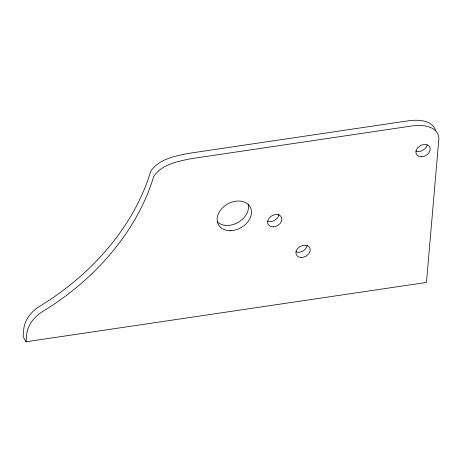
<?xml version="1.0" encoding="UTF-8"?>
<svg xmlns="http://www.w3.org/2000/svg" width="462" height="462" viewBox="0 0 462 462"><rect width="100%" height="100%" fill="white"/><g stroke="black" fill="none" stroke-linecap="round" stroke-linejoin="round"><path stroke-width="0.69" d="M26.051 341.77L26.669 334.632A30.261 22.667 -29.4 0 1 42.902 311.348A218.642 163.756 -29.4 0 0 153.673 176.565C161.636 164.264 177.957 161.342 191.349 158.651L411.815 125.976C421.61 124.295 438.611 125.872 438.883 138.785L426.461 282.432L26.051 341.77L23.1 336.532L23.718 329.389A30.261 22.667 -29.4 0 1 39.946 306.104A218.642 163.756 -29.4 0 0 150.722 171.321C158.685 159.026 175.006 156.098 188.398 153.407L408.864 120.732C418.226 119.462 432.01 119.981 435.724 130.515M427.171 144.877A7.565 5.665 -29.4 0 1 415.771 151.057M307.253 245.027A7.565 5.665 -29.4 0 1 303.055 250.935A7.565 5.665 -29.4 0 1 295.778 251.755M278.915 214.38A7.565 5.665 -29.4 0 1 274.711 220.287A7.565 5.665 -29.4 0 1 267.434 221.107M248.158 204.152A18.157 13.6 -29.4 0 1 238.138 222.395A18.157 13.6 -29.4 0 1 217.256 221.789M421.506 156.803A7.565 5.665 -29.4 0 0 429.897 147.401A7.565 5.665 -29.4 0 0 417.804 147.673A7.565 5.665 -29.4 0 0 421.506 156.803M301.513 257.501A7.565 5.665 -29.4 0 0 309.904 248.1A7.565 5.665 -29.4 0 0 297.811 248.377A7.565 5.665 -29.4 0 0 301.513 257.501M273.169 226.854A7.565 5.665 -29.4 0 0 281.56 217.452A7.565 5.665 -29.4 0 0 269.467 217.723A7.565 5.665 -29.4 0 0 273.169 226.854M230.55 230.677A18.157 13.6 -29.4 0 0 250.687 208.119A18.157 13.6 -29.4 0 0 221.662 208.772A18.157 13.6 -29.4 0 0 230.55 230.677"/></g></svg>
